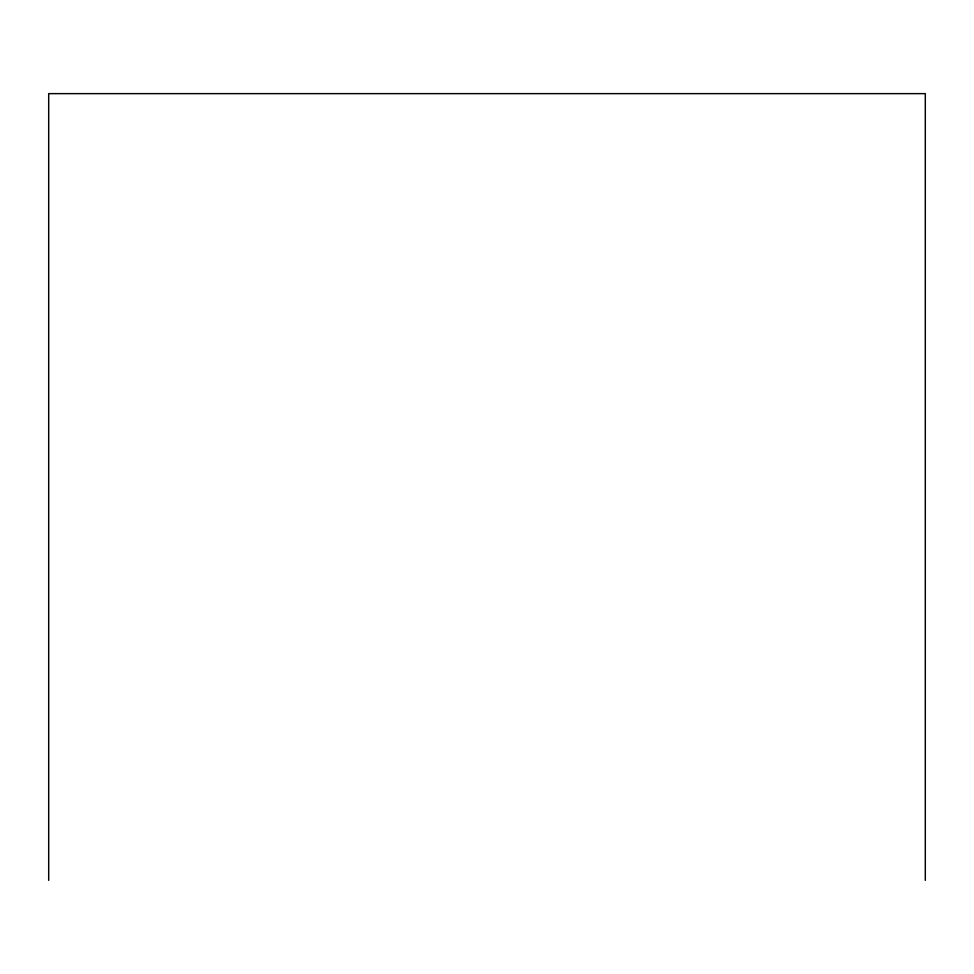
<?xml version="1.0" encoding="UTF-8"?>
<svg xmlns="http://www.w3.org/2000/svg" width="974" height="974" viewBox="0 0 974 974"><rect width="100%" height="100%" fill="white"/><g stroke="black" fill="none" stroke-linecap="round" stroke-linejoin="round"><path stroke-width="1.46" d="M925.3 880.362L925.3 93.638L48.7 93.638L48.7 880.362"/></g></svg>
